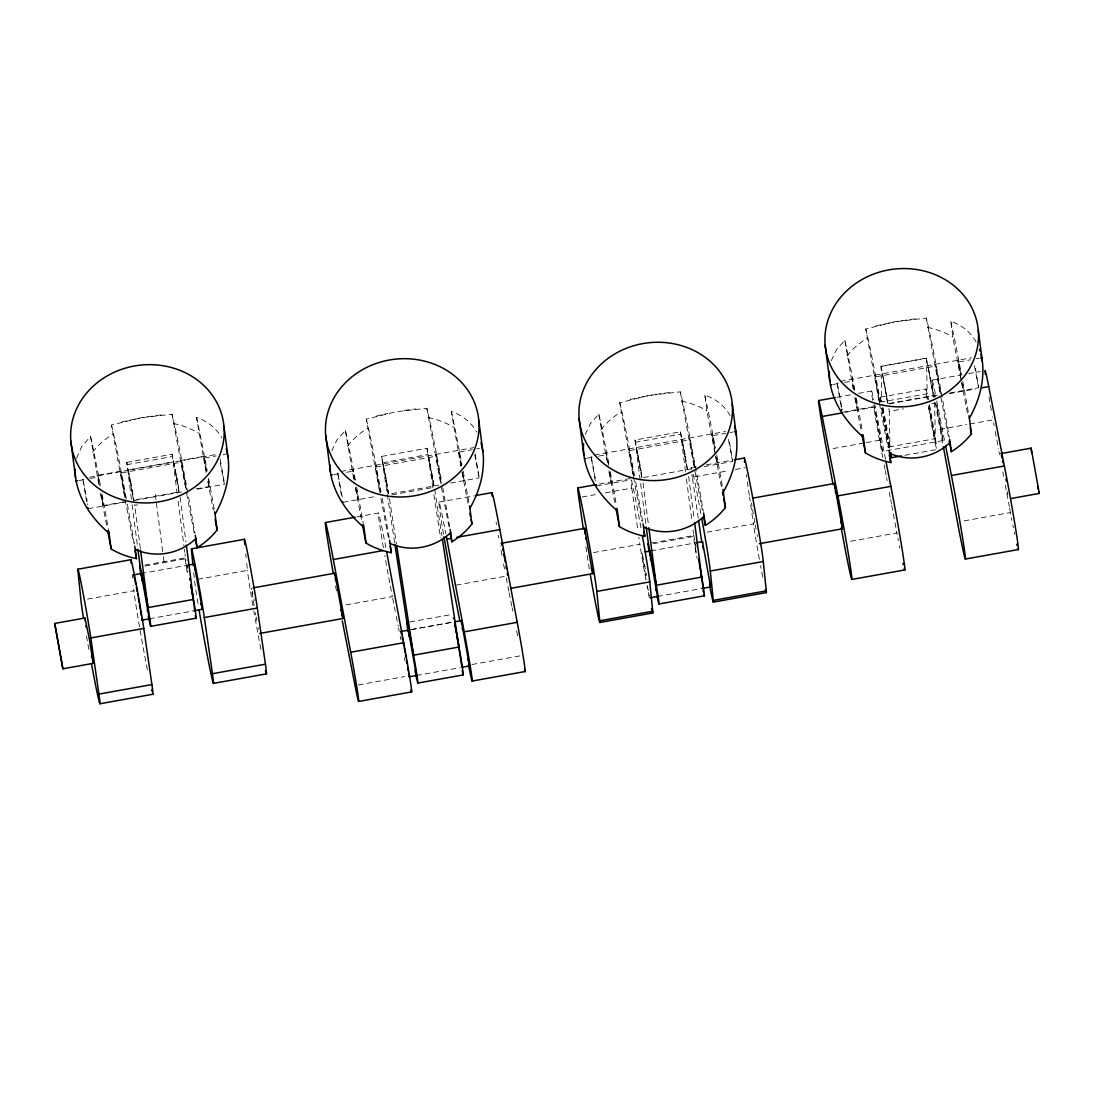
<?xml version="1.0" encoding="UTF-8"?>
<svg xmlns="http://www.w3.org/2000/svg" width="1094" height="1094" viewBox="0 0 1094 1094"><rect width="100%" height="100%" fill="white"/><g stroke="black" fill="none" stroke-linecap="round" stroke-linejoin="round"><path stroke-width="0.75" stroke-dasharray="5 3.75" d="M125.523 497.565L120.545 471.24L97.817 475.37L99.335 485.627M124.374 501.763L103.26 505.606L101.51 493.777M120.545 471.24L125.031 497.633M126.713 462.393L172.127 454.229L178.842 490.427L178.978 491.958L133.536 500.163L126.767 462.311L131.909 503.021M176.12 474.126L173.536 461.723L128.094 469.928L133.536 500.163M172.168 454.16L177.119 493.257M173.536 461.723L178.978 491.958M206.93 471.678L203.799 456.294L181.071 460.424L186.13 489.278M203.771 456.335L206.369 472.704M196.277 488.854L209.255 486.515L208.216 479.09M685.159 454.872L680.468 431.788L635.012 440.02L646.007 525.38M680.468 431.788L685.61 472.499M882.489 451.439L874.311 406.106L882.448 451.521L943.042 440.567L936.601 402.619M935.247 396.411L934.864 395.221L934.932 396.766M950.057 392.896L978.651 387.755L974.836 364.685M926.468 358.066L927.179 393.772L881.764 401.922L881.053 366.23L926.468 358.066L933.264 395.878L927.821 365.642L930.228 377.102M76.553 458.249L81.804 446.338L90.556 436.506A92.306 2.202 79.8 0 1 100.566 486.269M331.797 450.837L337.007 439.802L345.376 430.544A92.306 2.202 79.8 0 1 355.386 480.321M585.263 434.427L590.473 423.392L598.842 414.134A92.306 2.202 79.8 0 1 608.852 463.911M831.262 360.705L836.472 349.656L844.841 340.412A92.306 2.202 79.8 0 1 854.852 390.175M394.633 542.638L381.546 456.444L427.002 448.198L433.251 480.28L441.826 535.499M426.961 448.28L433.388 491.206M209.227 486.57L207.846 480.526M704.057 466.618L732.652 461.49L728.836 438.421M943.042 440.567L935.78 402.742M978.651 387.755L974.248 364.945M124.566 496.485L111.451 425.087L141.126 417.744L172.004 414.216A92.306 2.202 79.8 0 1 195.019 533.708M379.399 490.522L366.285 419.139L395.96 411.782L426.824 408.253A92.306 2.202 79.8 0 1 441.867 482.673M632.865 474.126L619.751 402.729L649.426 395.372L680.29 391.857A92.306 2.202 79.8 0 1 703.319 511.336M878.865 400.39L865.751 328.993L895.425 321.65L926.29 318.122A92.306 2.202 79.8 0 1 949.305 437.614M121.68 421.956L141.126 417.744L161.037 414.886M376.514 415.993L387.891 413.341M875.979 325.862L895.425 321.65L915.336 318.792M629.98 399.583L649.426 395.372L669.337 392.514M126.931 464.676L172.346 456.526M89.503 477.244L217.337 454.283M78.932 480.553L84.607 479.541M90.282 478.516L98.802 476.984M121.516 472.909L182.055 462.037M204.769 457.962L216.12 455.924M223.217 454.639L226.048 454.133M88.204 508.737L125.208 502.091M133.618 500.573L182.397 491.821M197.535 489.1L224.448 484.273M880.998 366.49L926.413 358.326M140.333 548.491L134.726 505.36L137.57 504.854M382.339 462.748L427.74 454.584M840.356 381.341L971.554 357.779M340.89 471.473L473.77 447.61M833.231 384.459L840.315 383.187M844.582 382.421L853.088 380.89M875.802 376.815L936.355 365.943M959.055 361.868L970.405 359.83M976.08 358.805L978.925 358.299M333.766 474.605L340.849 473.333M346.538 472.307L353.622 471.035M376.336 466.96L436.889 456.075M459.589 452L472.362 449.702M476.615 448.937L479.459 448.431M836.883 397.272L851.788 394.592M858.407 393.416L871.658 391.037M932.211 380.151L962.009 374.804M968.628 373.615L980.224 371.536M880.52 397.177L925.934 389.013M635.217 442.318L680.632 434.154M594.357 455.077L725.554 431.515M888.615 403.536L934.823 395.303M842.421 412.219L876.062 406.189M889.518 403.768L939.965 394.702M587.232 458.195L592.907 457.169M598.582 456.157L607.088 454.625M629.802 450.55L690.355 439.665M713.056 435.59L725.828 433.306M730.081 432.54L732.925 432.021M342.955 502.365L376.596 496.32M391.734 493.599L438.817 485.148M450.591 483.028L479.186 477.9M845.416 412.315L875.214 406.954L885.648 459.89M949.018 393.703L975.506 388.944M391.816 494.885L434.386 487.24M934.563 402.209L935.411 438.653L889.996 446.803L889.231 411.371L903.425 408.828M931.801 403.727L934.645 403.221M356.863 516.888L378.387 513.018A53.838 1.285 79.8 0 1 386.319 550.008M438.94 502.146L473.716 495.897M599.375 484.054L630.841 478.406M691.381 467.535L696.358 466.646M706.286 464.854L732.775 460.095M145.064 566.036L185.624 558.747L184.995 553.961M596.421 485.955L630.062 479.91M643.518 477.49L693.965 468.437M833.177 448.554L862.988 443.207M866.298 442.619L879.535 440.239L882.803 457.62M935.411 403.139A38.454 0.916 79.8 0 0 940.088 429.354L966.576 424.595M969.899 424.007L993.078 419.836A38.454 0.916 79.8 0 1 992.518 416.828M141.153 573.529L187.402 565.215M582.104 497.018L595.355 494.638M605.283 492.861L631.771 488.102A53.838 1.285 79.8 0 1 630.746 479.883M698.245 518.159L692.324 477.23L728.754 470.68M735.373 469.49L745.315 467.712M87.561 599.102L133.919 590.774L133.359 585.276M197.782 579.3L247.449 570.384L246.519 561.208M904.82 455.309L936.779 449.566A30.769 0.738 79.8 0 1 928.45 406.831M149.372 618.794L193.105 610.944M593.536 552.579L639.894 544.251L638.882 537.222M707.066 532.176L753.424 523.862L749.54 496.949M653.364 543.677L693.911 536.388L693.076 530.002M346.005 604.914L392.363 596.599A53.838 1.285 79.8 0 1 384.814 555.752M456.225 585.126L505.893 576.196M651.121 550.856L694.854 543.007M850.544 541.284L896.902 532.956A53.838 1.285 79.8 0 0 898.393 540.764M964.074 520.894L1010.446 512.566A53.838 1.285 79.8 0 0 1011.923 520.375M409.785 622.021L449.525 614.883M411.7 629.474L452.068 622.226M410.824 629.706L452.875 622.144M657.658 596.435L702.239 588.422M358.326 684.926L404.684 676.598M471.87 664.537L521.537 655.607M416.472 675.49L460.205 667.641M144.928 565.065L185.187 557.913M651.545 542.993L693.487 535.554M404.096 410.428L415.87 408.924M960.956 379.386L952.833 337.02L950.809 321.376C961.394 324.781 970.747 332.111 976.094 341.916M714.956 453.121L706.833 410.742L704.809 395.112C715.394 398.517 724.748 405.833 730.095 415.652M460.916 466.495L451.343 411.508C461.928 414.927 471.282 422.243 476.628 432.062M206.082 472.458L196.51 417.47C207.108 420.875 216.448 428.205 221.808 438.01M732.652 461.49L728.248 438.68M635.053 439.952L641.836 477.216M251.62 588.257L251.593 589.639M181.098 460.369L186.472 489.62M128.121 469.887L130.446 480.868M97.845 475.316L100.169 486.31M103.26 505.606L100.675 493.203M381.587 456.362L386.278 479.445M881.053 366.23L887.972 402.318M641.686 477.435L636.407 447.514L638.992 459.918M388.22 493.832L382.941 463.924L386.702 481.784M224.297 483.904L220.263 462.844M940.553 393.772L935.384 364.275L940.813 393.977M887.576 403.289L882.407 373.792L887.808 403.221M694.553 467.494L689.384 437.997L694.813 467.699M695.278 544.115L696.003 547.328M478.94 477.107L474.564 453.805M441.087 483.904L435.918 454.407L441.347 484.109M928.122 399.666L927.302 396.589L927.562 399.72M889.436 448.157L882.147 407.871M649.221 594.739L649.467 595.82M187.443 568.415L186.609 565.297L187.293 571.232M882.708 407.816L889.983 448.882M252.372 591.225L252.946 593.919M1007.875 494.543L1007.246 491.534M879.521 402.496L874.844 375.146L879.945 402.401M633.522 476.232L628.845 448.882L633.946 476.122M380.056 492.642L375.365 465.292L380.48 492.532M258.252 627.696L258.553 629.132M841.04 406.175L841.259 407.296M757.144 534.72L757.472 536.402M648.318 590.473L647.292 585.263M595.259 481.018L590.992 455.678L595.806 480.95M220.167 458.919L224.243 482.03M961.913 383.256L963.513 390.476L962.501 382.996M936.751 401.047L944.56 440.745M715.914 456.991L717.514 464.212L716.502 456.731M506.221 577.851L508.833 591.088M509.148 592.743L511.76 605.98M512.088 607.635L512.744 610.944M516.641 630.8L518.283 639.06M475.152 453.668L479.199 477.312M392.691 598.24L395.29 611.478M396.274 616.442L398.23 626.37M398.558 628.024L399.201 631.334M400.185 636.298L400.828 639.607M404.424 657.809L405.067 661.118M929.408 405.874L935.425 442.003L928.505 405.901M840.807 405.012L836.992 381.943L841.806 407.214M462.215 472.211L464.047 480.608L462.803 471.76M341.342 495.144L337.526 472.088L342.34 497.346M253.945 598.91L254.287 600.702M86.59 501.517L82.775 478.461L87.192 501.257M961.544 382.408L967.629 414.188M926.29 318.122L940.307 394.182M940.908 397.286L948.348 436.123M879.453 403.495L887.795 447.008M844.841 340.412L853.252 389.341M854.988 398.421L861.375 431.706M715.544 456.143L721.63 487.924M680.29 391.857L694.307 467.904M694.909 471.008L702.348 509.859M633.453 477.23L641.795 520.73M598.842 414.134L606.678 460.041M608.989 472.143L614.801 502.406M462.078 472.553L468.164 504.334M426.824 408.253L440.841 484.314M441.429 487.418L448.882 526.269M380.89 498.303L388.329 537.14M345.376 430.544L353.786 479.473M355.523 488.553L361.909 521.852M207.833 481.538L213.344 510.283M172.004 414.216L186.021 490.276M186.609 493.38L194.65 535.322M125.167 499.589L133.509 543.089M90.556 436.506L98.966 485.435M100.703 494.515L107.089 527.8M256.912 620.913L256.187 617.043M854.455 390.216L852.13 379.221L853.621 389.546M756.104 529.318L755.325 525.202M645.405 568.921L641.918 552.443L646.171 579.273M354.989 480.348L352.665 469.367L354.155 479.678M993.612 422.735L994.159 425.634M995.239 431.433L998.494 448.813M999.041 451.713L999.588 454.612M1002.842 471.993L1003.649 476.341M1005.29 485.039L1009.352 506.768M1009.625 508.218L1010.446 512.566M940.088 429.354L943.083 445.299M884.157 464.868L884.964 469.203M885.237 470.652L886.058 475.001M886.591 477.9L887.138 480.799M889.313 492.382L890.393 498.18M890.666 499.63L891.487 503.978M891.747 505.428L896.902 532.956M854.975 397.108L857.559 409.512L855.535 396.151M608.715 465.347L606.131 452.957L607.621 463.268M608.975 470.844L611.56 483.233L609.536 469.873M355.509 487.254L358.094 499.643L356.07 486.283M960.929 378.073L958.098 360.199L961.229 375.584M930.461 377.266L933.934 397.642M714.929 451.808L712.098 433.921L715.23 449.306M255.381 612.708L255.791 614.924M130.637 480.909L133.974 500.218M754.928 523L754.108 518.419M639.334 460.752L641.987 476.081M646.198 573.256L646.609 575.526M461.764 465.716L458.632 450.331L461.203 466.741M176.462 474.96L179.389 492.068M685.227 456.28L687.237 469.641L681.822 439.364L687.921 471.282M386.346 480.881L388.739 493.9M386.62 482.413L388.356 493.572M254.164 605.83L251.702 590.459M753.315 513.852L752.59 509.585M696.769 556.217L697.138 558.405M696.099 552.21L694.963 544.47M752.002 505.893L751.551 502.925M87.588 503.732L87.752 504.785M433.894 494.529L440.567 537.81M389.478 498.714L396.411 543.663M746.327 474.728L746.669 477.066M747.339 481.743L749.363 495.787M631.771 488.102L637.87 530.207M585.905 546.74L586.917 553.769A38.454 0.916 79.8 0 0 589.31 568.839M134.589 504.375L134.726 505.36M888.916 408.5L889.231 411.371M688.646 476.437L694.239 519.568M686.444 478.885L692.037 522.016M643.026 483.001L648.619 526.132M180.141 497.209L185.953 541.927M178.144 501.243L183.956 545.974M184.38 549.174L184.79 552.361M155.28 494.42L163.156 555.041M163.375 556.723L164.469 565.133M132.114 504.607L137.721 547.738M245.767 553.879L246.15 557.543M193.72 572.559L194.472 579.902A53.838 1.285 79.8 0 0 198.588 607.17M132.237 574.268L132.606 577.933M879.535 440.239A38.454 0.916 79.8 0 1 873.395 405.095M872.643 400.226A38.454 0.916 79.8 0 1 873.791 399.884M874.721 404.479A38.454 0.916 79.8 0 1 875.214 406.954M899.815 548.121A53.838 1.285 79.8 0 1 899.35 545.728M934.399 396.999A38.454 0.916 79.8 0 1 935.767 396.083M991.342 410.4A38.454 0.916 79.8 0 1 988.402 393.621M1014.671 534.31A53.838 1.285 79.8 0 1 1014.247 532.217M1013.345 527.718A53.838 1.285 79.8 0 1 1012.88 525.339M383.42 547.684A53.838 1.285 79.8 0 1 378.456 513.018M336.46 590.842A53.838 1.285 79.8 0 1 334.887 582.35M504.484 568.962A53.838 1.285 79.8 0 1 502.98 560.935M501.927 555.314A53.838 1.285 79.8 0 1 500.355 546.672M498.837 538.125A53.838 1.285 79.8 0 1 498.344 535.349M496.512 524.655A53.838 1.285 79.8 0 1 496.074 522.057M443.535 534.173A53.838 1.285 79.8 0 1 438.967 502.119A53.838 1.285 79.8 0 1 445.873 533.886M631.388 479.992A53.838 1.285 79.8 0 1 641.316 529.797M649.221 597.406A38.454 0.916 79.8 0 1 647.06 586.111M645.857 579.629A38.454 0.916 79.8 0 1 639.894 544.251M762.75 577.017A38.454 0.916 79.8 0 1 760.59 565.721M759.386 559.239A38.454 0.916 79.8 0 1 753.424 523.862M692.324 477.23A53.838 1.285 79.8 0 1 691.914 474.235M691.299 469.011A53.838 1.285 79.8 0 1 691.941 469.107M693.213 474.358A53.838 1.285 79.8 0 1 701.35 516.026M147.389 669.747A53.838 1.285 79.8 0 1 133.919 590.774M88.86 649.494A53.838 1.285 79.8 0 1 85.92 632.688M260.919 649.357A53.838 1.285 79.8 0 1 253.849 610.985M252.892 605.447A53.838 1.285 79.8 0 1 247.449 570.384M610.315 471.678A92.306 2.202 79.8 0 1 616.524 505.934M600.866 429.778A76.922 69.018 -7.4 0 1 620.941 411.973M681.494 401.101A76.922 69.018 -7.4 0 1 706.833 410.742M619.751 402.729A92.306 2.202 79.8 0 1 634.493 475.548M635.669 482.03A92.306 2.202 79.8 0 1 642.766 522.207M704.809 395.112A92.306 2.202 79.8 0 1 715.435 448.157M716.707 454.94A92.306 2.202 79.8 0 1 722.71 488.17M187.279 572.668A30.769 0.738 79.8 0 1 186.048 560.456M186.8 563.875A30.769 0.738 79.8 0 1 187.457 567.102M102.029 494.05A92.306 2.202 79.8 0 1 108.456 529.564M92.58 452.137A76.922 69.018 -7.4 0 1 112.655 434.345M173.208 423.46A76.922 69.018 -7.4 0 1 198.547 433.101M111.451 425.087A92.306 2.202 79.8 0 1 126.494 499.507M127.383 504.389A92.306 2.202 79.8 0 1 134.466 544.58M196.51 417.47A92.306 2.202 79.8 0 1 207.149 470.516M208.626 478.475A92.306 2.202 79.8 0 1 214.424 510.529M696.03 553.072A30.769 0.738 79.8 0 1 694.69 539.657M695.757 544.744A30.769 0.738 79.8 0 1 695.989 545.906M927.165 399.009A30.769 0.738 79.8 0 1 928.314 399.201M929.367 404.548A30.769 0.738 79.8 0 1 936.792 448.403M889.039 447.733A30.769 0.738 79.8 0 1 881.75 407.159M880.889 401.348A30.769 0.738 79.8 0 1 881.764 401.922M882.899 407.365A30.769 0.738 79.8 0 1 890.325 448.937M856.315 397.956A92.306 2.202 79.8 0 1 862.523 432.198M846.865 356.042A76.922 69.018 -7.4 0 1 866.94 338.251M927.493 327.366A76.922 69.018 -7.4 0 1 952.833 337.02M865.751 328.993A92.306 2.202 79.8 0 1 880.492 401.813M881.668 408.294A92.306 2.202 79.8 0 1 888.766 448.485M950.809 321.376A92.306 2.202 79.8 0 1 961.435 374.421M962.706 381.218A92.306 2.202 79.8 0 1 968.71 414.435M356.63 486.953A92.306 2.202 79.8 0 1 363.276 523.602M347.4 446.188A76.922 69.018 -7.4 0 1 367.475 428.383M428.027 417.511A76.922 69.018 -7.4 0 1 453.367 427.152M366.285 419.139A92.306 2.202 79.8 0 1 381.027 491.958M382.203 498.426A92.306 2.202 79.8 0 1 389.3 538.617M442.755 487.555A92.306 2.202 79.8 0 1 449.839 527.746M451.343 411.508A92.306 2.202 79.8 0 1 461.969 464.553M463.241 471.35A92.306 2.202 79.8 0 1 469.025 503.308M428.356 455.774L433.771 486.051L428.356 455.774"/><path stroke-width="1.5" d="M54.7 623.525L62.878 668.858L54.741 623.443L85.017 618.001L89.298 638.814L93.195 663.347L62.919 668.79M84.976 618.083L85.318 621.365M141.673 620.079L141.7 618.684M201.925 608.168L202.308 609.358L194.171 563.93L194.855 569.865M341.82 614.172L342.928 618.561L334.791 573.147L334.955 575.512M468.875 663.935L469.463 665.986L461.326 620.558L461.627 623.922M592.319 572.518L592.702 573.707L584.565 528.279L584.552 529.154M702.239 588.422L710.649 586.917L702.471 541.571L702.526 543.116M841.874 526.802L842.462 528.84L834.339 483.425L834.804 487.965M1010.706 498.563L1039.3 493.421L1031.122 448.075L1031.587 452.629M75.048 469.107C75.048 494.515 90.405 517.312 109.113 533.352L111.15 548.983A76.922 69.018 -7.4 0 0 136.49 558.637L135.287 549.379A92.306 2.202 79.8 0 0 134.74 546.193M829.402 371.399C828.609 397.382 844.322 420.889 863.412 437.258L865.436 452.889A76.922 69.018 -7.4 0 0 890.776 462.543L889.572 453.285A92.306 2.202 79.8 0 0 889.039 450.099M583.526 443.521C581.885 470.064 597.953 494.31 617.413 510.98L619.436 526.624A76.922 69.018 -7.4 0 0 644.776 536.265L643.573 527.021A92.306 2.202 79.8 0 0 643.04 523.835M93.154 663.429L92.566 661.378M342.955 502.365L342.695 501.572M710.608 586.986L709.486 582.596M1039.259 493.503L1038.671 491.452M215.477 513.619C224.913 496.676 230.451 476.943 228.058 457.47L223.955 426.345A76.922 69.018 -7.4 0 0 103.807 377.977A76.922 69.018 -7.4 0 0 114.46 497.059A76.922 69.018 -7.4 0 0 223.955 426.345M450.372 534.036L451.863 541.803A76.922 69.018 -7.4 0 0 471.938 523.999L469.9 508.354C479.596 491.247 485.298 471.254 482.878 451.521L478.789 420.397A76.922 69.018 -7.4 0 0 358.641 372.015A76.922 69.018 -7.4 0 0 369.28 491.11A76.922 69.018 -7.4 0 0 478.789 420.397M469.9 508.354L469.928 508.313A92.306 2.202 79.8 0 0 469.463 505.838M703.839 517.626L705.329 525.394A76.922 69.018 -7.4 0 0 725.404 507.589L723.366 491.958C733.062 474.851 738.765 454.844 736.344 435.111L732.255 403.987A76.922 69.018 -7.4 0 0 612.107 355.605A76.922 69.018 -7.4 0 0 622.746 474.7A76.922 69.018 -7.4 0 0 732.255 403.987M723.366 491.958L723.394 491.903A92.306 2.202 79.8 0 0 722.929 489.428M949.236 440.786L951.329 451.658A76.922 69.018 -7.4 0 0 971.404 433.867L969.366 418.223C979.062 401.115 984.764 381.122 982.344 361.376L978.255 330.251A76.922 69.018 -7.4 0 0 858.106 281.883A76.922 69.018 -7.4 0 0 868.745 400.965A76.922 69.018 -7.4 0 0 978.255 330.251M195.293 535.322A92.306 2.202 79.8 0 1 195.84 538.508C180.1 553.961 155.416 558.542 135.287 549.379M450.126 529.359A92.306 2.202 79.8 0 1 450.66 532.559C434.92 547.998 410.236 552.579 390.107 543.431A92.306 2.202 79.8 0 0 389.573 540.231M703.592 512.949A92.306 2.202 79.8 0 1 704.126 516.149C688.386 531.588 663.702 536.183 643.573 527.021M949.592 439.227A92.306 2.202 79.8 0 1 950.125 442.414C934.385 457.866 909.702 462.447 889.572 453.285M76.101 481.073L77.51 480.813M830.387 384.979L831.809 384.719M980.347 358.039L981.769 357.779L982.344 361.376M325.684 435.289L330.607 473.346L330.921 475.111L332.344 474.851M818.681 400.541L835.228 397.573M584.387 458.701L585.81 458.454M734.347 431.774L735.77 431.515L736.344 435.111M833.067 484.519L826.558 449.743A38.454 0.916 79.8 0 1 818.9 404.424A38.454 0.916 79.8 0 1 822.237 416.472L842.106 412.903M982.125 387.755L988.757 386.565L1004.388 465.976A53.838 1.285 79.8 0 1 1015.068 525.257A53.838 1.285 79.8 0 1 1017.912 548.627M325.41 522.535L355.208 517.188M475.37 495.609L491.917 492.628M77.961 569.208L130.938 559.69M191.491 548.819L244.468 539.301M577.851 487.924L596.066 484.656M734.43 459.808L744.371 458.017M133.591 574.883L141.988 573.379M189.084 564.914L194.13 564.012M891.364 457.73L901.456 455.911M333.328 573.707A53.838 1.285 79.8 0 1 325.356 523A53.838 1.285 79.8 0 1 333.328 559.526L382.996 550.597M446.366 536.498A53.838 1.285 79.8 0 1 446.858 539.123L450.181 538.535M456.8 537.345L499.849 529.619L517.216 622.336A38.454 0.916 79.8 0 1 523.903 660.967A38.454 0.916 79.8 0 1 524.464 669.446M253.152 587.875L334.75 573.215M501.257 543.308L584.524 528.361M752.699 498.153L834.284 483.507M1000.805 453.6L1031.081 448.157M141.81 620.148L150.22 618.643M193.939 610.794L202.349 609.276M822.237 416.472L837.881 495.883L890.858 486.365A53.838 1.285 79.8 0 1 901.729 546.836A53.838 1.285 79.8 0 1 904.205 568.401M945.544 445.709L951.411 475.493L1004.388 465.976M150.74 626.342L196.154 618.178M143.779 628.435L151.902 684.571L98.925 694.088L90.802 637.939L143.779 628.435A38.454 0.916 79.8 0 0 135.506 580.682A38.454 0.916 79.8 0 0 130.938 561.427L131.116 563.26M257.309 608.045L265.432 664.181L212.455 673.699L204.332 617.549L257.309 608.045A38.454 0.916 79.8 0 0 249.596 563.178A38.454 0.916 79.8 0 0 244.372 539.643M645.241 551.923L650.287 551.007M695.702 542.856L702.43 541.653M259.716 633.44L342.969 618.493M511.144 588.285L592.743 573.625M759.25 543.718L842.503 528.771M649.768 581.899L652.749 611.245L599.758 620.763L596.777 591.416L649.768 581.899A53.838 1.285 79.8 0 0 642.356 535.595M763.297 561.509L766.279 590.856L713.288 600.374L710.307 571.027L763.297 561.509A53.838 1.285 79.8 0 0 752.781 498.112A53.838 1.285 79.8 0 0 744.235 458.878M400.732 631.511L409.142 630.007M454.557 621.843L461.285 620.64M650.096 597.789L658.506 596.285M342.313 620.995L355.017 685.514A38.454 0.916 79.8 0 0 358.353 697.562A38.454 0.916 79.8 0 0 350.695 652.243L403.686 642.725A38.454 0.916 79.8 0 1 410.373 681.357A38.454 0.916 79.8 0 1 410.934 689.835M468.547 665.125A38.454 0.916 79.8 0 0 471.897 677.172A38.454 0.916 79.8 0 0 464.225 631.853L517.216 622.336M99.855 703.784L152.845 694.266M213.398 683.394L266.375 673.877M659.039 603.97L704.44 595.82M599.758 622.5L652.735 612.982M713.288 602.11L766.279 592.592M851.843 579.451L904.834 569.933M965.387 559.061L1018.364 549.544M417.361 675.271L408.91 676.858L408.609 673.494M462.776 667.108L469.504 665.904M417.826 683.066L463.241 674.916M358.586 701.445L411.563 691.928M472.116 681.056L525.093 671.538M363.29 526.843C347.728 513.359 335.079 495.541 330.921 475.111M702.95 588.189L702.868 585.987M194.664 610.561L194.267 606.172M979.486 349.369L980.033 350.969M657.412 595.957L649.48 551.089L649.959 555.629M734.525 426.345L735.77 431.515M481.059 442.755L482.878 451.521M226.239 448.718L228.058 457.47M596.162 485.162L596.421 485.38M501.517 543.786L501.9 545.277M416.089 674.314L416.472 675.49L408.336 630.076L408.431 631.799M400.992 631.99L401.607 634.561M88.067 508.368L87.807 507.37M134.001 575.991L134.74 579.205M980.99 354.306L981.769 357.779M415.898 673.48L415.132 669.979M1001.434 455.555L1001.954 457.907M148.497 615.744L149.331 618.876L141.194 573.447L141.358 575.813M841.683 409.293L841.86 410.141M591.868 570.576L591.28 567.882M454.571 624.961L454.831 626.137M1038.151 489.114L1037.522 486.105M200.899 603.532L201.2 604.968M840.739 521.441L841.054 523.014M655.894 589.105L656.209 590.678M502.72 549.065L503.035 550.638M467.726 658.588L468.041 660.147M402.182 637.269L402.838 640.51M135.041 580.64L135.697 583.881M91.417 656.031L91.746 657.59M1002.583 460.916L1002.911 462.584M340.863 609.495L341.191 611.163M147.266 609.796L147.594 611.478M885.976 461.545L890.858 486.365M459.753 620.462L452.916 585.714A53.838 1.285 79.8 0 1 443.973 536.812M455.692 630.363L456.034 632.072M503.719 554.056L504.416 557.708M403.18 642.26L403.877 645.911M970.241 427.809L971.404 433.867M889.285 454.776L890.776 462.543M861.963 434.742L865.436 452.889M722.505 492.464L723.079 495.486M723.667 498.508L725.404 507.589M643.887 531.602L644.776 536.265M615.963 508.464L619.436 526.624M469.9 513.401L470.488 516.436M471.063 519.459L471.938 523.999M390.12 546.467L391.31 552.675A76.922 69.018 -7.4 0 1 365.97 543.034L362.497 524.874M215.08 519.363L215.668 522.385M215.956 523.903L217.118 529.961A76.922 69.018 -7.4 0 1 197.043 547.752L195.552 539.985M135 550.87L136.49 558.637M107.663 530.822L111.15 548.983M136.381 587.423L137.119 591.293M456.786 635.956L457.607 640.346M943.343 446.749L957.455 522.07A53.838 1.285 79.8 0 0 964.935 553.55A53.838 1.285 79.8 0 0 951.411 475.493M841.218 527.978L843.925 542.474A53.838 1.285 79.8 0 0 851.405 573.94A53.838 1.285 79.8 0 0 837.881 495.883M446.858 539.123L464.225 631.853M386.579 551.458L403.686 642.725M333.328 559.526L350.695 652.243M504.785 559.718L505.182 561.837M404.26 647.908L405.053 652.243M137.502 593.399L137.912 595.615M458.03 642.657L461.928 666.93M190.889 586.097L191.3 588.367M699.586 566.008L699.996 568.319M506.002 566.309L506.413 568.62M405.464 654.513L405.874 656.824M138.323 597.885L139.129 602.493M1005.947 478.898L1006.357 481.21M192.12 592.975L192.872 597.433M700.803 572.887L701.514 577.14M507.206 573.188L507.575 575.376M406.667 661.391L407.036 663.566M139.526 604.763L140.237 609.016M585.769 537.564L586.083 539.492M193.228 599.498L194.062 604.777M835.255 490.933L835.543 492.71M701.828 579.068L702.731 584.989M650.41 558.596L650.698 560.374M462.242 628.079L462.53 629.843M407.706 667.572L408.226 670.923M140.552 610.944L141.29 615.69M85.947 625.522L86.221 627.286M703.387 549.092L702.936 546.111M335.708 580.654L335.256 577.687M142.124 580.969L141.673 578.001M442.332 538.836L459.001 647.033L413.587 655.183L396.657 545.332M394.893 544.306L406.941 622.541M409.088 636.462L408.554 632.742M585.235 534.214L584.729 530.658M698.587 520.512L700.447 533.366A38.454 0.916 79.8 0 0 701.869 542.515M583.362 529.195L578.794 497.62A53.838 1.285 79.8 0 1 584.251 517.312A53.838 1.285 79.8 0 1 596.777 591.416M950.125 442.414L951.329 451.658M704.126 516.149L705.329 525.394M694.649 522.768L701.705 577.071L656.291 585.235L648.824 527.732M646.212 526.98L648.496 544.538M450.66 532.559L451.863 541.803M390.107 543.431L391.31 552.675M365.97 543.034L363.946 527.39A92.306 2.202 79.8 0 0 363.495 524.874M217.118 529.961L215.08 514.317A92.306 2.202 79.8 0 0 214.643 511.801M195.84 538.508L197.043 547.752M186.363 545.127L193.419 599.43L148.005 607.594L140.538 550.091M137.926 549.338L140.21 566.911M825.149 345.143L829.813 381.45M579.15 418.879L583.813 455.186M70.864 441.238L75.527 477.545M330.347 471.596L329.868 464.8M244.468 541.038L244.837 544.703M192.982 565.229L191.491 550.556A38.454 0.916 79.8 0 1 196.058 569.81A38.454 0.916 79.8 0 1 204.332 617.549M903.261 564.586A53.838 1.285 79.8 0 1 902.96 563.287M1017.064 545.345A53.838 1.285 79.8 0 1 1016.791 544.197M985.407 374.517A38.454 0.916 79.8 0 1 988.757 386.565M492.095 495.924A53.838 1.285 79.8 0 1 499.849 529.619M599.758 620.763A38.454 0.916 79.8 0 1 597.31 612.216A38.454 0.916 79.8 0 1 590.432 575.417M652.749 611.245A38.454 0.916 79.8 0 1 652.421 612.12M651.874 610.001A38.454 0.916 79.8 0 1 651.518 608.483M713.288 600.374A38.454 0.916 79.8 0 1 709.774 586.534M766.279 590.856A38.454 0.916 79.8 0 1 765.403 589.611M744.563 462.215A53.838 1.285 79.8 0 1 744.44 461.162M701.869 518.925A53.838 1.285 79.8 0 1 710.307 571.027M98.925 694.088A53.838 1.285 79.8 0 1 91.472 663.826M83.472 617.946A53.838 1.285 79.8 0 1 80.929 600.291L77.947 570.945A38.454 0.916 79.8 0 1 82.529 590.199A38.454 0.916 79.8 0 1 90.802 637.939M151.902 684.571A53.838 1.285 79.8 0 1 152.463 693.295M151.861 691.039A53.838 1.285 79.8 0 1 151.601 689.986M265.432 664.181A53.838 1.285 79.8 0 1 265.391 670.649M212.455 673.699A53.838 1.285 79.8 0 1 210.513 671.689A53.838 1.285 79.8 0 1 199.012 609.714M616.961 508.464A92.306 2.202 79.8 0 1 617.413 510.98M141.071 575.895A30.769 0.738 79.8 0 1 141.864 574.323A30.769 0.738 79.8 0 1 149.673 617.85A30.769 0.738 79.8 0 1 148.374 616.578M190.835 584.757A30.769 0.738 79.8 0 1 195.525 612.558A30.769 0.738 79.8 0 1 195.306 615.553M189.7 578.644A30.769 0.738 79.8 0 1 189.973 580.107M108.675 530.822A92.306 2.202 79.8 0 1 109.113 533.352M649.029 551.431A30.769 0.738 79.8 0 1 650.287 552.661A30.769 0.738 79.8 0 1 657.863 594.78A30.769 0.738 79.8 0 1 657.097 596.312M698.546 559.266A30.769 0.738 79.8 0 1 703.51 588.216A30.769 0.738 79.8 0 1 703.88 594.343M703.278 591.758A30.769 0.738 79.8 0 1 702.909 590.063M890.872 452.547A30.769 0.738 79.8 0 1 890.27 453.627M862.961 434.728A92.306 2.202 79.8 0 1 863.412 437.258M968.928 415.706A92.306 2.202 79.8 0 1 969.366 418.223M407.98 631.019A30.769 0.738 79.8 0 1 409.306 632.387A30.769 0.738 79.8 0 1 417.019 675.777A30.769 0.738 79.8 0 1 415.241 671.798M454.584 623.566A30.769 0.738 79.8 0 1 461.75 663.265A30.769 0.738 79.8 0 1 462.16 670.868M453.408 618.069A30.769 0.738 79.8 0 1 453.586 618.862"/></g></svg>
